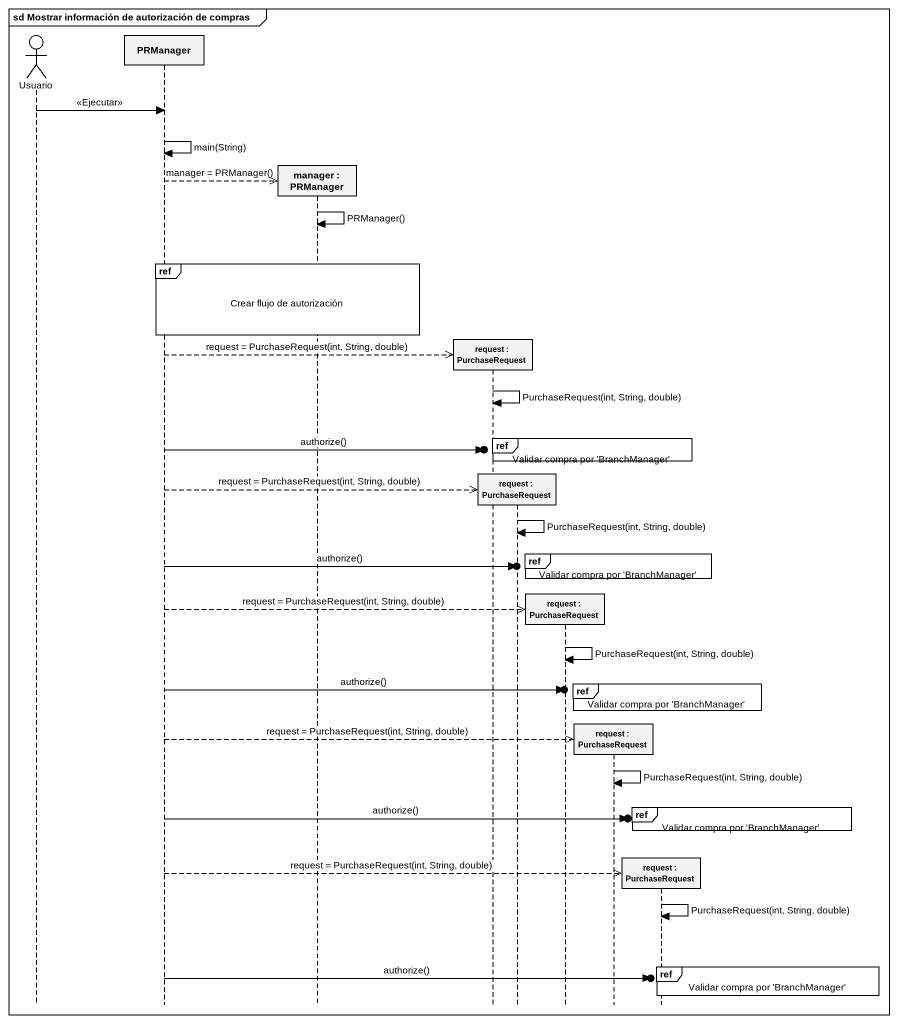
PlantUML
@startuml
mainframe sd Mostrar información de autorización de compras
hide footbox
actor Usuario
participant PRManager
participant "manager : PRManager" as manager
participant "request : PurchaseRequest" as request
participant "request : PurchaseRequest" as request_2
participant "request : PurchaseRequest" as request_3
participant "request : PurchaseRequest" as request_4
participant "request : PurchaseRequest" as request_5

Usuario -> PRManager : <<Ejecutar>>
PRManager -> PRManager : main(String)
PRManager -->> manager ** : manager = PRManager()
manager -> manager : PRManager()
ref over PRManager, manager : Crear flujo de autorización
PRManager -->> request ** : request = PurchaseRequest(int, String, double)
request -> request : PurchaseRequest(int, String, double)
ref over request, request_2, request_3, request_4, request_5 : Validar compra por 'BranchManager'
PRManager ->o] : authorize()
PRManager -->> request_2 ** : request = PurchaseRequest(int, String, double)
request_2 -> request_2 : PurchaseRequest(int, String, double)
ref over request_3, request_4, request_5 : Validar compra por 'BranchManager'
PRManager ->o] : authorize()
PRManager -->> request_3 ** : request = PurchaseRequest(int, String, double)
request_3 -> request_3 : PurchaseRequest(int, String, double)
ref over request_4, request_5 : Validar compra por 'BranchManager'
PRManager ->o] : authorize()
PRManager -->> request_4 ** : request = PurchaseRequest(int, String, double)
request_4 -> request_4 : PurchaseRequest(int, String, double)
ref over request_5 : Validar compra por 'BranchManager'
PRManager ->o] : authorize()
PRManager -->> request_5 ** : request = PurchaseRequest(int, String, double)
request_5 -> request_5 : PurchaseRequest(int, String, double)
ref over request_5 : Validar compra por 'BranchManager'
PRManager ->o] : authorize()
@enduml
